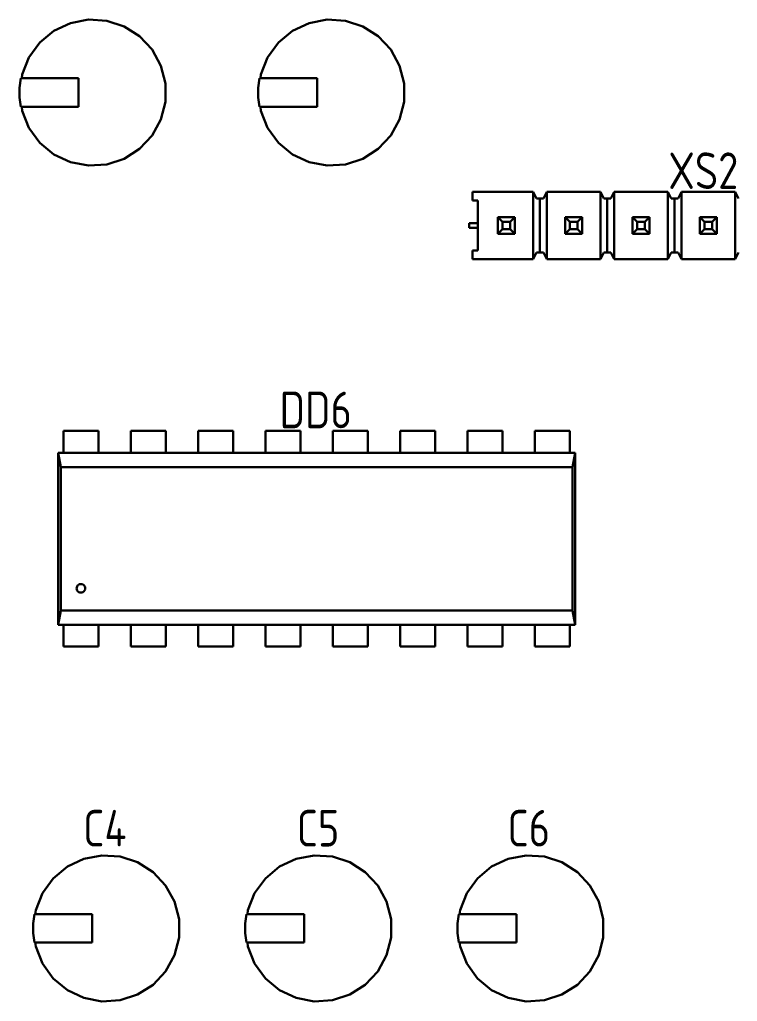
# Model space of a CAD drawing. Header units: inches. Extents: x -969 to 2045, y -594 to 12.
# Drawn here: x 1245.65 to 1272.72, y -262.77 to -225.77 of the extents above; entities that cross this region are included whole.
import ezdxf

# ---------------------------------------------------------------- set-up
doc = ezdxf.new("R2010")
doc.units = ezdxf.units.IN
doc.header["$MEASUREMENT"] = 0
doc.styles.add('GOST type A0', font='gost.TTF', dxfattribs={"height": 2.116667})

msp = doc.modelspace()

# ---------------------------------------------------------------- linework, layer by layer
at = {"color": 7, "lineweight": 30}
for p, q in [((1247.565, -225.9), (1246.94, -226.194)), ((1246.94, -226.194), (1247.565, -225.9)), ((1247.565, -225.9), (1246.94, -226.194)), ((1246.94, -226.194), (1247.565, -225.9)), ((1248.243, -225.771), (1247.565, -225.9)), ((1247.565, -225.9), (1248.243, -225.771)), ((1248.243, -225.771), (1247.565, -225.9)), ((1247.565, -225.9), (1248.243, -225.771)), ((1248.933, -225.814), (1248.243, -225.771)), ((1248.243, -225.771), (1248.933, -225.814)), ((1248.933, -225.814), (1248.243, -225.771)), ((1248.243, -225.771), (1248.933, -225.814)), ((1249.59, -226.028), (1248.933, -225.814)), ((1248.933, -225.814), (1249.59, -226.028)), ((1249.59, -226.028), (1248.933, -225.814)), ((1248.933, -225.814), (1249.59, -226.028)), ((1250.173, -226.398), (1249.59, -226.028)), ((1249.59, -226.028), (1250.173, -226.398)), ((1250.173, -226.398), (1249.59, -226.028)), ((1249.59, -226.028), (1250.173, -226.398)), ((1256.565, -225.9), (1255.94, -226.194)), ((1255.94, -226.194), (1256.565, -225.9)), ((1256.565, -225.9), (1255.94, -226.194)), ((1255.94, -226.194), (1256.565, -225.9)), ((1257.243, -225.771), (1256.565, -225.9)), ((1256.565, -225.9), (1257.243, -225.771)), ((1257.243, -225.771), (1256.565, -225.9)), ((1256.565, -225.9), (1257.243, -225.771)), ((1257.933, -225.814), (1257.243, -225.771)), ((1257.243, -225.771), (1257.933, -225.814)), ((1257.933, -225.814), (1257.243, -225.771)), ((1257.243, -225.771), (1257.933, -225.814)), ((1258.59, -226.028), (1257.933, -225.814)), ((1257.933, -225.814), (1258.59, -226.028)), ((1258.59, -226.028), (1257.933, -225.814)), ((1257.933, -225.814), (1258.59, -226.028)), ((1259.173, -226.398), (1258.59, -226.028)), ((1258.59, -226.028), (1259.173, -226.398)), ((1259.173, -226.398), (1258.59, -226.028)), ((1258.59, -226.028), (1259.173, -226.398)), ((1246.94, -226.194), (1246.407, -226.635)), ((1246.407, -226.635), (1246.94, -226.194)), ((1246.94, -226.194), (1246.407, -226.635)), ((1246.407, -226.635), (1246.94, -226.194)), ((1250.646, -226.901), (1250.173, -226.398)), ((1250.173, -226.398), (1250.646, -226.901)), ((1250.646, -226.901), (1250.173, -226.398)), ((1250.173, -226.398), (1250.646, -226.901)), ((1255.94, -226.194), (1255.407, -226.635)), ((1255.407, -226.635), (1255.94, -226.194)), ((1255.94, -226.194), (1255.407, -226.635)), ((1255.407, -226.635), (1255.94, -226.194)), ((1259.646, -226.901), (1259.173, -226.398)), ((1259.173, -226.398), (1259.646, -226.901)), ((1259.646, -226.901), (1259.173, -226.398)), ((1259.173, -226.398), (1259.646, -226.901)), ((1246.407, -226.635), (1246.001, -227.193)), ((1246.001, -227.193), (1246.407, -226.635)), ((1246.407, -226.635), (1246.001, -227.193)), ((1246.001, -227.193), (1246.407, -226.635)), ((1255.407, -226.635), (1255.001, -227.193)), ((1255.001, -227.193), (1255.407, -226.635)), ((1255.407, -226.635), (1255.001, -227.193)), ((1255.001, -227.193), (1255.407, -226.635)), ((1250.979, -227.507), (1250.646, -226.901)), ((1250.646, -226.901), (1250.979, -227.507)), ((1250.979, -227.507), (1250.646, -226.901)), ((1250.646, -226.901), (1250.979, -227.507)), ((1259.979, -227.507), (1259.646, -226.901)), ((1259.646, -226.901), (1259.979, -227.507)), ((1259.979, -227.507), (1259.646, -226.901)), ((1259.646, -226.901), (1259.979, -227.507)), ((1246.001, -227.193), (1245.747, -227.836)), ((1245.747, -227.836), (1246.001, -227.193)), ((1246.001, -227.193), (1245.747, -227.836)), ((1245.747, -227.836), (1246.001, -227.193)), ((1251.15, -228.176), (1250.979, -227.507)), ((1250.979, -227.507), (1251.15, -228.176)), ((1251.15, -228.176), (1250.979, -227.507)), ((1250.979, -227.507), (1251.15, -228.176)), ((1255.001, -227.193), (1254.747, -227.836)), ((1254.747, -227.836), (1255.001, -227.193)), ((1255.001, -227.193), (1254.747, -227.836)), ((1254.747, -227.836), (1255.001, -227.193)), ((1260.15, -228.176), (1259.979, -227.507)), ((1259.979, -227.507), (1260.15, -228.176)), ((1260.15, -228.176), (1259.979, -227.507)), ((1259.979, -227.507), (1260.15, -228.176)), ((1245.747, -227.836), (1245.728, -227.983)), ((1245.728, -227.983), (1245.747, -227.836)), ((1245.747, -227.836), (1245.728, -227.983)), ((1245.728, -227.983), (1245.747, -227.836)), ((1254.747, -227.836), (1254.728, -227.983)), ((1254.728, -227.983), (1254.747, -227.836)), ((1254.747, -227.836), (1254.728, -227.983)), ((1254.728, -227.983), (1254.747, -227.836)), ((1245.697, -227.983), (1245.65, -228.341)), ((1245.65, -228.341), (1245.697, -227.983)), ((1245.697, -227.983), (1245.65, -228.341)), ((1245.65, -228.341), (1245.697, -227.983)), ((1245.728, -227.983), (1245.697, -227.983)), ((1245.697, -227.983), (1247.874, -227.983)), ((1245.728, -227.983), (1245.697, -227.983)), ((1245.697, -227.983), (1247.874, -227.983)), ((1247.874, -227.983), (1247.874, -229.059)), ((1247.874, -227.983), (1247.874, -229.059)), ((1251.15, -228.867), (1251.15, -228.176)), ((1251.15, -228.176), (1251.15, -228.867)), ((1251.15, -228.867), (1251.15, -228.176)), ((1251.15, -228.176), (1251.15, -228.867)), ((1254.697, -227.983), (1254.65, -228.341)), ((1254.65, -228.341), (1254.697, -227.983)), ((1254.697, -227.983), (1254.65, -228.341)), ((1254.65, -228.341), (1254.697, -227.983)), ((1254.728, -227.983), (1254.697, -227.983)), ((1254.697, -227.983), (1256.874, -227.983)), ((1254.728, -227.983), (1254.697, -227.983)), ((1254.697, -227.983), (1256.874, -227.983)), ((1256.874, -227.983), (1256.874, -229.059)), ((1256.874, -227.983), (1256.874, -229.059)), ((1260.15, -228.867), (1260.15, -228.176)), ((1260.15, -228.176), (1260.15, -228.867)), ((1260.15, -228.867), (1260.15, -228.176)), ((1260.15, -228.176), (1260.15, -228.867)), ((1245.65, -228.341), (1245.65, -228.702)), ((1245.65, -228.341), (1245.65, -228.702)), ((1245.65, -228.341), (1245.65, -228.702)), ((1245.65, -228.341), (1245.65, -228.702)), ((1254.65, -228.341), (1254.65, -228.702)), ((1254.65, -228.341), (1254.65, -228.702)), ((1254.65, -228.341), (1254.65, -228.702)), ((1254.65, -228.341), (1254.65, -228.702)), ((1245.65, -228.702), (1245.697, -229.059)), ((1245.65, -228.702), (1245.697, -229.059)), ((1245.65, -228.702), (1245.697, -229.059)), ((1245.65, -228.702), (1245.697, -229.059)), ((1250.979, -229.536), (1251.15, -228.867)), ((1250.979, -229.536), (1251.15, -228.867)), ((1250.979, -229.536), (1251.15, -228.867)), ((1250.979, -229.536), (1251.15, -228.867)), ((1254.65, -228.702), (1254.697, -229.059)), ((1254.65, -228.702), (1254.697, -229.059)), ((1254.65, -228.702), (1254.697, -229.059)), ((1254.65, -228.702), (1254.697, -229.059)), ((1259.979, -229.536), (1260.15, -228.867)), ((1259.979, -229.536), (1260.15, -228.867)), ((1259.979, -229.536), (1260.15, -228.867)), ((1259.979, -229.536), (1260.15, -228.867)), ((1245.697, -229.059), (1245.728, -229.059)), ((1245.697, -229.059), (1247.874, -229.059)), ((1245.697, -229.059), (1245.728, -229.059)), ((1245.697, -229.059), (1247.874, -229.059)), ((1245.728, -229.059), (1245.747, -229.207)), ((1245.728, -229.059), (1245.747, -229.207)), ((1245.728, -229.059), (1245.747, -229.207)), ((1245.728, -229.059), (1245.747, -229.207)), ((1245.747, -229.207), (1246.001, -229.849)), ((1245.747, -229.207), (1246.001, -229.849)), ((1245.747, -229.207), (1246.001, -229.849)), ((1245.747, -229.207), (1246.001, -229.849)), ((1254.697, -229.059), (1254.728, -229.059)), ((1254.697, -229.059), (1256.874, -229.059)), ((1254.697, -229.059), (1254.728, -229.059)), ((1254.697, -229.059), (1256.874, -229.059)), ((1254.728, -229.059), (1254.747, -229.207)), ((1254.728, -229.059), (1254.747, -229.207)), ((1254.728, -229.059), (1254.747, -229.207)), ((1254.728, -229.059), (1254.747, -229.207)), ((1254.747, -229.207), (1255.001, -229.849)), ((1254.747, -229.207), (1255.001, -229.849)), ((1254.747, -229.207), (1255.001, -229.849)), ((1254.747, -229.207), (1255.001, -229.849)), ((1250.646, -230.141), (1250.979, -229.536)), ((1250.646, -230.141), (1250.979, -229.536)), ((1250.646, -230.141), (1250.979, -229.536)), ((1250.646, -230.141), (1250.979, -229.536)), ((1259.646, -230.141), (1259.979, -229.536)), ((1259.646, -230.141), (1259.979, -229.536)), ((1259.646, -230.141), (1259.979, -229.536)), ((1259.646, -230.141), (1259.979, -229.536)), ((1246.001, -229.849), (1246.407, -230.408)), ((1246.001, -229.849), (1246.407, -230.408)), ((1246.001, -229.849), (1246.407, -230.408)), ((1246.001, -229.849), (1246.407, -230.408)), ((1250.173, -230.645), (1250.646, -230.141)), ((1250.173, -230.645), (1250.646, -230.141)), ((1250.173, -230.645), (1250.646, -230.141)), ((1250.173, -230.645), (1250.646, -230.141)), ((1255.001, -229.849), (1255.407, -230.408)), ((1255.001, -229.849), (1255.407, -230.408)), ((1255.001, -229.849), (1255.407, -230.408)), ((1255.001, -229.849), (1255.407, -230.408)), ((1259.173, -230.645), (1259.646, -230.141)), ((1259.173, -230.645), (1259.646, -230.141)), ((1259.173, -230.645), (1259.646, -230.141)), ((1259.173, -230.645), (1259.646, -230.141)), ((1246.407, -230.408), (1246.94, -230.848)), ((1246.407, -230.408), (1246.94, -230.848)), ((1246.407, -230.408), (1246.94, -230.848)), ((1246.407, -230.408), (1246.94, -230.848)), ((1255.407, -230.408), (1255.94, -230.848)), ((1255.407, -230.408), (1255.94, -230.848)), ((1255.407, -230.408), (1255.94, -230.848)), ((1255.407, -230.408), (1255.94, -230.848)), ((1246.94, -230.848), (1247.565, -231.142)), ((1246.94, -230.848), (1247.565, -231.142)), ((1246.94, -230.848), (1247.565, -231.142)), ((1246.94, -230.848), (1247.565, -231.142)), ((1249.59, -231.015), (1250.173, -230.645)), ((1249.59, -231.015), (1250.173, -230.645)), ((1249.59, -231.015), (1250.173, -230.645)), ((1249.59, -231.015), (1250.173, -230.645)), ((1255.94, -230.848), (1256.565, -231.142)), ((1255.94, -230.848), (1256.565, -231.142)), ((1255.94, -230.848), (1256.565, -231.142)), ((1255.94, -230.848), (1256.565, -231.142)), ((1258.59, -231.015), (1259.173, -230.645)), ((1258.59, -231.015), (1259.173, -230.645)), ((1258.59, -231.015), (1259.173, -230.645)), ((1258.59, -231.015), (1259.173, -230.645)), ((1247.565, -231.142), (1248.243, -231.272)), ((1247.565, -231.142), (1248.243, -231.272)), ((1247.565, -231.142), (1248.243, -231.272)), ((1247.565, -231.142), (1248.243, -231.272)), ((1248.243, -231.272), (1248.933, -231.228)), ((1248.243, -231.272), (1248.933, -231.228)), ((1248.243, -231.272), (1248.933, -231.228)), ((1248.243, -231.272), (1248.933, -231.228)), ((1248.933, -231.228), (1249.59, -231.015)), ((1248.933, -231.228), (1249.59, -231.015)), ((1248.933, -231.228), (1249.59, -231.015)), ((1248.933, -231.228), (1249.59, -231.015)), ((1256.565, -231.142), (1257.243, -231.272)), ((1256.565, -231.142), (1257.243, -231.272)), ((1256.565, -231.142), (1257.243, -231.272)), ((1256.565, -231.142), (1257.243, -231.272)), ((1257.243, -231.272), (1257.933, -231.228)), ((1257.243, -231.272), (1257.933, -231.228)), ((1257.243, -231.272), (1257.933, -231.228)), ((1257.243, -231.272), (1257.933, -231.228)), ((1257.933, -231.228), (1258.59, -231.015)), ((1257.933, -231.228), (1258.59, -231.015)), ((1257.933, -231.228), (1258.59, -231.015)), ((1257.933, -231.228), (1258.59, -231.015)), ((1265.017, -232.257), (1262.731, -232.257)), ((1262.731, -232.257), (1262.731, -232.587)), ((1262.731, -232.587), (1262.731, -232.257)), ((1265.017, -232.257), (1262.731, -232.257)), ((1265.017, -232.257), (1262.731, -232.257)), ((1262.731, -232.257), (1262.731, -232.587)), ((1262.731, -232.587), (1262.731, -232.257)), ((1265.017, -232.257), (1262.731, -232.257)), ((1265.141, -232.511), (1265.017, -232.257)), ((1265.141, -232.511), (1265.017, -232.257)), ((1265.017, -234.797), (1265.017, -232.257)), ((1265.141, -232.511), (1265.017, -232.257)), ((1265.141, -232.511), (1265.017, -232.257)), ((1265.017, -234.797), (1265.017, -232.257)), ((1265.525, -232.257), (1265.401, -232.511)), ((1265.525, -232.257), (1265.401, -232.511)), ((1265.525, -232.257), (1265.401, -232.511)), ((1265.525, -232.257), (1265.401, -232.511)), ((1267.557, -232.257), (1265.525, -232.257)), ((1267.557, -232.257), (1265.525, -232.257)), ((1265.525, -234.797), (1265.525, -232.257)), ((1267.557, -232.257), (1265.525, -232.257)), ((1267.557, -232.257), (1265.525, -232.257)), ((1265.525, -234.797), (1265.525, -232.257)), ((1267.681, -232.511), (1267.557, -232.257)), ((1267.557, -234.797), (1267.557, -232.257)), ((1267.681, -232.511), (1267.557, -232.257)), ((1267.681, -232.511), (1267.557, -232.257)), ((1267.557, -234.797), (1267.557, -232.257)), ((1267.681, -232.511), (1267.557, -232.257)), ((1268.065, -232.257), (1267.941, -232.511)), ((1268.065, -232.257), (1267.941, -232.511)), ((1268.065, -232.257), (1267.941, -232.511)), ((1268.065, -232.257), (1267.941, -232.511)), ((1270.097, -232.257), (1268.065, -232.257)), ((1270.097, -232.257), (1268.065, -232.257)), ((1268.065, -234.797), (1268.065, -232.257)), ((1270.097, -232.257), (1268.065, -232.257)), ((1270.097, -232.257), (1268.065, -232.257)), ((1268.065, -234.797), (1268.065, -232.257)), ((1270.221, -232.511), (1270.097, -232.257)), ((1270.097, -232.257), (1270.097, -234.797)), ((1270.221, -232.511), (1270.097, -232.257)), ((1270.221, -232.511), (1270.097, -232.257)), ((1270.097, -232.257), (1270.097, -234.797)), ((1270.221, -232.511), (1270.097, -232.257)), ((1270.605, -232.257), (1270.481, -232.511)), ((1270.605, -232.257), (1270.481, -232.511)), ((1270.605, -232.257), (1270.481, -232.511)), ((1270.605, -232.257), (1270.481, -232.511)), ((1272.637, -232.257), (1270.605, -232.257)), ((1272.637, -232.257), (1270.605, -232.257)), ((1270.605, -232.257), (1270.605, -234.797)), ((1272.637, -232.257), (1270.605, -232.257)), ((1272.637, -232.257), (1270.605, -232.257)), ((1270.605, -232.257), (1270.605, -234.797)), ((1272.761, -232.511), (1272.637, -232.257)), ((1272.637, -232.257), (1272.637, -234.797)), ((1272.761, -232.511), (1272.637, -232.257)), ((1272.761, -232.511), (1272.637, -232.257)), ((1272.637, -232.257), (1272.637, -234.797)), ((1272.761, -232.511), (1272.637, -232.257)), ((1262.731, -232.587), (1262.934, -232.587)), ((1262.934, -232.587), (1262.731, -232.587)), ((1262.731, -232.587), (1262.934, -232.587)), ((1262.934, -232.587), (1262.731, -232.587)), ((1262.934, -232.587), (1262.934, -233.441)), ((1262.934, -234.467), (1262.934, -232.587)), ((1262.934, -232.587), (1262.934, -233.441)), ((1262.934, -234.467), (1262.934, -232.587)), ((1265.401, -232.511), (1265.141, -232.511)), ((1265.271, -232.511), (1265.141, -232.511)), ((1265.401, -232.511), (1265.141, -232.511)), ((1265.271, -232.511), (1265.141, -232.511)), ((1265.271, -234.543), (1265.271, -232.511)), ((1265.401, -232.511), (1265.271, -232.511)), ((1265.271, -234.543), (1265.271, -232.511)), ((1265.401, -232.511), (1265.271, -232.511)), ((1267.941, -232.511), (1267.681, -232.511)), ((1267.811, -232.511), (1267.681, -232.511)), ((1267.941, -232.511), (1267.681, -232.511)), ((1267.811, -232.511), (1267.681, -232.511)), ((1267.811, -234.543), (1267.811, -232.511)), ((1267.941, -232.511), (1267.811, -232.511)), ((1267.811, -234.543), (1267.811, -232.511)), ((1267.941, -232.511), (1267.811, -232.511)), ((1270.481, -232.511), (1270.221, -232.511)), ((1270.351, -232.511), (1270.221, -232.511)), ((1270.481, -232.511), (1270.221, -232.511)), ((1270.351, -232.511), (1270.221, -232.511)), ((1270.351, -232.511), (1270.351, -234.543)), ((1270.481, -232.511), (1270.351, -232.511)), ((1270.351, -232.511), (1270.351, -234.543)), ((1270.481, -232.511), (1270.351, -232.511)), ((1262.934, -233.441), (1262.604, -233.441)), ((1262.604, -233.441), (1262.604, -233.613)), ((1262.604, -233.613), (1262.604, -233.441)), ((1262.934, -233.441), (1262.604, -233.441)), ((1262.934, -233.441), (1262.604, -233.441)), ((1262.604, -233.441), (1262.604, -233.613)), ((1262.604, -233.613), (1262.604, -233.441)), ((1262.934, -233.441), (1262.604, -233.441)), ((1264.318, -233.21), (1263.683, -233.21)), ((1263.859, -233.386), (1263.683, -233.21)), ((1263.683, -233.845), (1263.683, -233.21)), ((1264.318, -233.21), (1263.683, -233.21)), ((1263.859, -233.386), (1263.683, -233.21)), ((1263.683, -233.845), (1263.683, -233.21)), ((1264.142, -233.386), (1263.859, -233.386)), ((1263.859, -233.669), (1263.859, -233.386)), ((1264.142, -233.386), (1263.859, -233.386)), ((1263.859, -233.669), (1263.859, -233.386)), ((1264.318, -233.21), (1264.142, -233.386)), ((1264.318, -233.21), (1264.142, -233.386)), ((1264.142, -233.669), (1264.142, -233.386)), ((1264.142, -233.669), (1264.142, -233.386)), ((1264.318, -233.845), (1264.318, -233.21)), ((1264.318, -233.845), (1264.318, -233.21)), ((1266.858, -233.21), (1266.223, -233.21)), ((1266.399, -233.386), (1266.223, -233.21)), ((1266.223, -233.845), (1266.223, -233.21)), ((1266.858, -233.21), (1266.223, -233.21)), ((1266.399, -233.386), (1266.223, -233.21)), ((1266.223, -233.845), (1266.223, -233.21)), ((1266.682, -233.386), (1266.399, -233.386)), ((1266.399, -233.669), (1266.399, -233.386)), ((1266.682, -233.386), (1266.399, -233.386)), ((1266.399, -233.669), (1266.399, -233.386)), ((1266.858, -233.21), (1266.682, -233.386)), ((1266.858, -233.21), (1266.682, -233.386)), ((1266.682, -233.669), (1266.682, -233.386)), ((1266.682, -233.669), (1266.682, -233.386)), ((1266.858, -233.845), (1266.858, -233.21)), ((1266.858, -233.845), (1266.858, -233.21)), ((1269.398, -233.21), (1268.763, -233.21)), ((1268.939, -233.386), (1268.763, -233.21)), ((1268.763, -233.845), (1268.763, -233.21)), ((1269.398, -233.21), (1268.763, -233.21)), ((1268.939, -233.386), (1268.763, -233.21)), ((1268.763, -233.845), (1268.763, -233.21)), ((1269.222, -233.386), (1268.939, -233.386)), ((1268.939, -233.669), (1268.939, -233.386)), ((1269.222, -233.386), (1268.939, -233.386)), ((1268.939, -233.669), (1268.939, -233.386)), ((1269.398, -233.21), (1269.222, -233.386)), ((1269.398, -233.21), (1269.222, -233.386)), ((1269.222, -233.386), (1269.222, -233.669)), ((1269.222, -233.386), (1269.222, -233.669)), ((1269.398, -233.845), (1269.398, -233.21)), ((1269.398, -233.845), (1269.398, -233.21)), ((1271.938, -233.21), (1271.303, -233.21)), ((1271.479, -233.386), (1271.303, -233.21)), ((1271.303, -233.845), (1271.303, -233.21)), ((1271.938, -233.21), (1271.303, -233.21)), ((1271.479, -233.386), (1271.303, -233.21)), ((1271.303, -233.845), (1271.303, -233.21)), ((1271.762, -233.386), (1271.479, -233.386)), ((1271.479, -233.386), (1271.479, -233.669)), ((1271.762, -233.386), (1271.479, -233.386)), ((1271.479, -233.386), (1271.479, -233.669)), ((1271.938, -233.21), (1271.762, -233.386)), ((1271.938, -233.21), (1271.762, -233.386)), ((1271.762, -233.669), (1271.762, -233.386)), ((1271.762, -233.669), (1271.762, -233.386)), ((1271.938, -233.21), (1271.938, -233.845)), ((1271.938, -233.21), (1271.938, -233.845)), ((1262.604, -233.613), (1262.934, -233.613)), ((1262.934, -233.613), (1262.604, -233.613)), ((1262.604, -233.613), (1262.934, -233.613)), ((1262.934, -233.613), (1262.604, -233.613)), ((1262.934, -233.613), (1262.934, -234.467)), ((1262.934, -233.613), (1262.934, -234.467)), ((1263.859, -233.669), (1263.683, -233.845)), ((1263.859, -233.669), (1263.683, -233.845)), ((1264.318, -233.845), (1263.683, -233.845)), ((1264.318, -233.845), (1263.683, -233.845)), ((1264.142, -233.669), (1263.859, -233.669)), ((1264.142, -233.669), (1263.859, -233.669)), ((1264.318, -233.845), (1264.142, -233.669)), ((1264.318, -233.845), (1264.142, -233.669)), ((1266.399, -233.669), (1266.223, -233.845)), ((1266.399, -233.669), (1266.223, -233.845)), ((1266.858, -233.845), (1266.223, -233.845)), ((1266.858, -233.845), (1266.223, -233.845)), ((1266.682, -233.669), (1266.399, -233.669)), ((1266.682, -233.669), (1266.399, -233.669)), ((1266.858, -233.845), (1266.682, -233.669)), ((1266.858, -233.845), (1266.682, -233.669)), ((1268.939, -233.669), (1268.763, -233.845)), ((1268.939, -233.669), (1268.763, -233.845)), ((1269.398, -233.845), (1268.763, -233.845)), ((1269.398, -233.845), (1268.763, -233.845)), ((1269.222, -233.669), (1268.939, -233.669)), ((1269.222, -233.669), (1268.939, -233.669)), ((1269.398, -233.845), (1269.222, -233.669)), ((1269.398, -233.845), (1269.222, -233.669)), ((1271.479, -233.669), (1271.303, -233.845)), ((1271.479, -233.669), (1271.303, -233.845)), ((1271.938, -233.845), (1271.303, -233.845)), ((1271.938, -233.845), (1271.303, -233.845)), ((1271.762, -233.669), (1271.479, -233.669)), ((1271.762, -233.669), (1271.479, -233.669)), ((1271.938, -233.845), (1271.762, -233.669)), ((1271.938, -233.845), (1271.762, -233.669)), ((1262.934, -234.467), (1262.731, -234.467)), ((1262.731, -234.467), (1262.731, -234.797)), ((1262.731, -234.797), (1262.731, -234.467)), ((1262.934, -234.467), (1262.731, -234.467)), ((1262.934, -234.467), (1262.731, -234.467)), ((1262.731, -234.467), (1262.731, -234.797)), ((1262.731, -234.797), (1262.731, -234.467)), ((1262.934, -234.467), (1262.731, -234.467)), ((1265.017, -234.797), (1265.141, -234.543)), ((1265.141, -234.543), (1265.017, -234.797)), ((1265.017, -234.797), (1265.141, -234.543)), ((1265.141, -234.543), (1265.017, -234.797)), ((1265.141, -234.543), (1265.401, -234.543)), ((1265.271, -234.543), (1265.141, -234.543)), ((1265.141, -234.543), (1265.401, -234.543)), ((1265.271, -234.543), (1265.141, -234.543)), ((1265.401, -234.543), (1265.271, -234.543)), ((1265.401, -234.543), (1265.271, -234.543)), ((1265.401, -234.543), (1265.525, -234.797)), ((1265.525, -234.797), (1265.401, -234.543)), ((1265.401, -234.543), (1265.525, -234.797)), ((1265.525, -234.797), (1265.401, -234.543)), ((1267.557, -234.797), (1267.681, -234.543)), ((1267.681, -234.543), (1267.557, -234.797)), ((1267.557, -234.797), (1267.681, -234.543)), ((1267.681, -234.543), (1267.557, -234.797)), ((1267.681, -234.543), (1267.941, -234.543)), ((1267.811, -234.543), (1267.681, -234.543)), ((1267.681, -234.543), (1267.941, -234.543)), ((1267.811, -234.543), (1267.681, -234.543)), ((1267.941, -234.543), (1267.811, -234.543)), ((1267.941, -234.543), (1267.811, -234.543)), ((1267.941, -234.543), (1268.065, -234.797)), ((1268.065, -234.797), (1267.941, -234.543)), ((1267.941, -234.543), (1268.065, -234.797)), ((1268.065, -234.797), (1267.941, -234.543)), ((1270.097, -234.797), (1270.221, -234.543)), ((1270.221, -234.543), (1270.097, -234.797)), ((1270.097, -234.797), (1270.221, -234.543)), ((1270.221, -234.543), (1270.097, -234.797)), ((1270.221, -234.543), (1270.481, -234.543)), ((1270.351, -234.543), (1270.221, -234.543)), ((1270.221, -234.543), (1270.481, -234.543)), ((1270.351, -234.543), (1270.221, -234.543)), ((1270.481, -234.543), (1270.351, -234.543)), ((1270.481, -234.543), (1270.351, -234.543)), ((1270.481, -234.543), (1270.605, -234.797)), ((1270.605, -234.797), (1270.481, -234.543)), ((1270.481, -234.543), (1270.605, -234.797)), ((1270.605, -234.797), (1270.481, -234.543)), ((1272.637, -234.797), (1272.761, -234.543)), ((1272.761, -234.543), (1272.637, -234.797)), ((1272.637, -234.797), (1272.761, -234.543)), ((1272.761, -234.543), (1272.637, -234.797)), ((1262.731, -234.797), (1265.017, -234.797)), ((1265.017, -234.797), (1262.731, -234.797)), ((1262.731, -234.797), (1265.017, -234.797)), ((1265.017, -234.797), (1262.731, -234.797)), ((1265.525, -234.797), (1267.557, -234.797)), ((1267.557, -234.797), (1265.525, -234.797)), ((1265.525, -234.797), (1267.557, -234.797)), ((1267.557, -234.797), (1265.525, -234.797)), ((1268.065, -234.797), (1270.097, -234.797)), ((1270.097, -234.797), (1268.065, -234.797)), ((1268.065, -234.797), (1270.097, -234.797)), ((1270.097, -234.797), (1268.065, -234.797)), ((1270.605, -234.797), (1272.637, -234.797)), ((1272.637, -234.797), (1270.605, -234.797)), ((1270.605, -234.797), (1272.637, -234.797)), ((1272.637, -234.797), (1270.605, -234.797)), ((1248.621, -241.273), (1247.301, -241.273)), ((1247.301, -241.273), (1247.301, -242.098)), ((1247.301, -242.098), (1247.301, -241.273)), ((1247.301, -241.273), (1248.621, -241.273)), ((1248.621, -241.273), (1247.301, -241.273)), ((1247.301, -241.273), (1247.301, -242.098)), ((1247.301, -242.098), (1247.301, -241.273)), ((1247.301, -241.273), (1248.621, -241.273)), ((1248.621, -242.098), (1248.621, -241.273)), ((1248.621, -242.098), (1248.621, -241.273)), ((1248.621, -242.098), (1248.621, -241.273)), ((1248.621, -242.098), (1248.621, -241.273)), ((1251.161, -241.273), (1249.841, -241.273)), ((1249.841, -241.273), (1249.841, -242.098)), ((1249.841, -242.098), (1249.841, -241.273)), ((1249.841, -241.273), (1251.161, -241.273)), ((1251.161, -241.273), (1249.841, -241.273)), ((1249.841, -241.273), (1249.841, -242.098)), ((1249.841, -242.098), (1249.841, -241.273)), ((1249.841, -241.273), (1251.161, -241.273)), ((1251.161, -242.098), (1251.161, -241.273)), ((1251.161, -242.098), (1251.161, -241.273)), ((1251.161, -242.098), (1251.161, -241.273)), ((1251.161, -242.098), (1251.161, -241.273)), ((1253.701, -241.273), (1252.381, -241.273)), ((1252.381, -241.273), (1252.381, -242.098)), ((1252.381, -242.098), (1252.381, -241.273)), ((1252.381, -241.273), (1253.701, -241.273)), ((1253.701, -241.273), (1252.381, -241.273)), ((1252.381, -241.273), (1252.381, -242.098)), ((1252.381, -242.098), (1252.381, -241.273)), ((1252.381, -241.273), (1253.701, -241.273)), ((1253.701, -242.098), (1253.701, -241.273)), ((1253.701, -242.098), (1253.701, -241.273)), ((1253.701, -242.098), (1253.701, -241.273)), ((1253.701, -242.098), (1253.701, -241.273)), ((1256.241, -241.273), (1254.921, -241.273)), ((1254.921, -241.273), (1254.921, -242.098)), ((1254.921, -242.098), (1254.921, -241.273)), ((1254.921, -241.273), (1256.241, -241.273)), ((1256.241, -241.273), (1254.921, -241.273)), ((1254.921, -241.273), (1254.921, -242.098)), ((1254.921, -242.098), (1254.921, -241.273)), ((1254.921, -241.273), (1256.241, -241.273)), ((1256.241, -242.098), (1256.241, -241.273)), ((1256.241, -242.098), (1256.241, -241.273)), ((1256.241, -242.098), (1256.241, -241.273)), ((1256.241, -242.098), (1256.241, -241.273)), ((1258.781, -241.273), (1257.461, -241.273)), ((1257.461, -241.273), (1257.461, -242.098)), ((1257.461, -242.098), (1257.461, -241.273)), ((1257.461, -241.273), (1258.781, -241.273)), ((1258.781, -241.273), (1257.461, -241.273)), ((1257.461, -241.273), (1257.461, -242.098)), ((1257.461, -242.098), (1257.461, -241.273)), ((1257.461, -241.273), (1258.781, -241.273)), ((1258.781, -242.098), (1258.781, -241.273)), ((1258.781, -242.098), (1258.781, -241.273)), ((1258.781, -242.098), (1258.781, -241.273)), ((1258.781, -242.098), (1258.781, -241.273)), ((1261.321, -241.273), (1260.001, -241.273)), ((1260.001, -241.273), (1260.001, -242.098)), ((1260.001, -242.098), (1260.001, -241.273)), ((1260.001, -241.273), (1261.321, -241.273)), ((1261.321, -241.273), (1260.001, -241.273)), ((1260.001, -241.273), (1260.001, -242.098)), ((1260.001, -242.098), (1260.001, -241.273)), ((1260.001, -241.273), (1261.321, -241.273)), ((1261.321, -242.098), (1261.321, -241.273)), ((1261.321, -242.098), (1261.321, -241.273)), ((1261.321, -242.098), (1261.321, -241.273)), ((1261.321, -242.098), (1261.321, -241.273)), ((1263.861, -241.273), (1262.541, -241.273)), ((1262.541, -241.273), (1262.541, -242.098)), ((1262.541, -242.098), (1262.541, -241.273)), ((1262.541, -241.273), (1263.861, -241.273)), ((1263.861, -241.273), (1262.541, -241.273)), ((1262.541, -241.273), (1262.541, -242.098)), ((1262.541, -242.098), (1262.541, -241.273)), ((1262.541, -241.273), (1263.861, -241.273)), ((1263.861, -242.098), (1263.861, -241.273)), ((1263.861, -242.098), (1263.861, -241.273)), ((1263.861, -242.098), (1263.861, -241.273)), ((1263.861, -242.098), (1263.861, -241.273)), ((1266.401, -241.273), (1265.081, -241.273)), ((1265.081, -241.273), (1265.081, -242.098)), ((1265.081, -242.098), (1265.081, -241.273)), ((1266.401, -241.273), (1265.081, -241.273)), ((1266.401, -241.273), (1265.081, -241.273)), ((1265.081, -241.273), (1265.081, -242.098)), ((1265.081, -242.098), (1265.081, -241.273)), ((1266.401, -241.273), (1265.081, -241.273)), ((1266.401, -242.098), (1266.401, -241.273)), ((1266.401, -242.098), (1266.401, -241.273)), ((1266.401, -242.098), (1266.401, -241.273)), ((1266.401, -242.098), (1266.401, -241.273)), ((1247.301, -242.098), (1247.097, -242.098)), ((1247.097, -242.098), (1247.097, -248.576)), ((1247.097, -248.576), (1247.097, -242.098)), ((1247.199, -242.632), (1247.097, -242.098)), ((1266.605, -242.098), (1247.097, -242.098)), ((1247.301, -242.098), (1247.097, -242.098)), ((1247.097, -242.098), (1247.097, -248.576)), ((1247.097, -248.576), (1247.097, -242.098)), ((1247.199, -242.632), (1247.097, -242.098)), ((1266.605, -242.098), (1247.097, -242.098)), ((1249.841, -242.098), (1248.621, -242.098)), ((1249.841, -242.098), (1248.621, -242.098)), ((1252.381, -242.098), (1251.161, -242.098)), ((1252.381, -242.098), (1251.161, -242.098)), ((1254.921, -242.098), (1253.701, -242.098)), ((1254.921, -242.098), (1253.701, -242.098)), ((1257.461, -242.098), (1256.241, -242.098)), ((1257.461, -242.098), (1256.241, -242.098)), ((1260.001, -242.098), (1258.781, -242.098)), ((1260.001, -242.098), (1258.781, -242.098)), ((1262.541, -242.098), (1261.321, -242.098)), ((1262.541, -242.098), (1261.321, -242.098)), ((1265.081, -242.098), (1263.861, -242.098)), ((1265.081, -242.098), (1263.861, -242.098)), ((1266.605, -242.098), (1266.401, -242.098)), ((1266.605, -242.098), (1266.401, -242.098)), ((1266.503, -242.632), (1266.605, -242.098)), ((1266.503, -242.632), (1266.605, -242.098)), ((1266.605, -248.576), (1266.605, -242.098)), ((1266.605, -248.576), (1266.605, -242.098)), ((1266.605, -248.576), (1266.605, -242.098)), ((1266.605, -248.576), (1266.605, -242.098)), ((1247.199, -248.042), (1247.199, -242.632)), ((1266.503, -242.632), (1247.199, -242.632)), ((1247.199, -248.042), (1247.199, -242.632)), ((1266.503, -242.632), (1247.199, -242.632)), ((1266.503, -248.042), (1266.503, -242.632)), ((1266.503, -248.042), (1266.503, -242.632)), ((1247.802, -247.173), (1247.815, -247.134)), ((1247.802, -247.173), (1247.815, -247.134)), ((1247.815, -247.134), (1247.836, -247.1)), ((1247.815, -247.134), (1247.836, -247.1)), ((1247.836, -247.1), (1247.866, -247.072)), ((1247.836, -247.1), (1247.866, -247.072)), ((1247.866, -247.072), (1247.901, -247.053)), ((1247.866, -247.072), (1247.901, -247.053)), ((1247.901, -247.053), (1247.941, -247.043)), ((1247.901, -247.053), (1247.941, -247.043)), ((1247.941, -247.043), (1247.981, -247.043)), ((1247.941, -247.043), (1247.981, -247.043)), ((1248.021, -247.053), (1247.981, -247.043)), ((1248.021, -247.053), (1247.981, -247.043)), ((1248.056, -247.072), (1248.021, -247.053)), ((1248.056, -247.072), (1248.021, -247.053)), ((1248.086, -247.1), (1248.056, -247.072)), ((1248.086, -247.1), (1248.056, -247.072)), ((1248.108, -247.134), (1248.086, -247.1)), ((1248.108, -247.134), (1248.086, -247.1)), ((1248.12, -247.173), (1248.108, -247.134)), ((1248.12, -247.173), (1248.108, -247.134)), ((1247.799, -247.213), (1247.802, -247.173)), ((1247.799, -247.213), (1247.802, -247.173)), ((1247.807, -247.253), (1247.799, -247.213)), ((1247.807, -247.253), (1247.799, -247.213)), ((1247.824, -247.29), (1247.807, -247.253)), ((1247.824, -247.29), (1247.807, -247.253)), ((1247.85, -247.321), (1247.824, -247.29)), ((1247.85, -247.321), (1247.824, -247.29)), ((1247.883, -247.345), (1247.85, -247.321)), ((1247.883, -247.345), (1247.85, -247.321)), ((1247.921, -247.36), (1247.883, -247.345)), ((1247.921, -247.36), (1247.883, -247.345)), ((1247.961, -247.365), (1247.921, -247.36)), ((1247.961, -247.365), (1247.921, -247.36)), ((1247.961, -247.365), (1248.001, -247.36)), ((1247.961, -247.365), (1248.001, -247.36)), ((1248.001, -247.36), (1248.039, -247.345)), ((1248.001, -247.36), (1248.039, -247.345)), ((1248.039, -247.345), (1248.072, -247.321)), ((1248.039, -247.345), (1248.072, -247.321)), ((1248.072, -247.321), (1248.098, -247.29)), ((1248.072, -247.321), (1248.098, -247.29)), ((1248.098, -247.29), (1248.115, -247.253)), ((1248.098, -247.29), (1248.115, -247.253)), ((1248.115, -247.253), (1248.123, -247.213)), ((1248.115, -247.253), (1248.123, -247.213)), ((1248.123, -247.213), (1248.12, -247.173)), ((1248.123, -247.213), (1248.12, -247.173)), ((1247.097, -248.576), (1247.199, -248.042)), ((1247.097, -248.576), (1247.199, -248.042)), ((1266.503, -248.042), (1247.199, -248.042)), ((1266.503, -248.042), (1247.199, -248.042)), ((1266.605, -248.576), (1266.503, -248.042)), ((1266.605, -248.576), (1266.503, -248.042)), ((1247.097, -248.576), (1247.301, -248.576)), ((1266.605, -248.576), (1247.097, -248.576)), ((1247.097, -248.576), (1247.301, -248.576)), ((1266.605, -248.576), (1247.097, -248.576)), ((1247.301, -248.576), (1247.301, -249.401)), ((1247.301, -249.401), (1247.301, -248.576)), ((1247.301, -248.576), (1247.301, -249.401)), ((1247.301, -249.401), (1247.301, -248.576)), ((1248.621, -249.401), (1248.621, -248.576)), ((1248.621, -248.576), (1249.841, -248.576)), ((1248.621, -249.401), (1248.621, -248.576)), ((1248.621, -249.401), (1248.621, -248.576)), ((1248.621, -248.576), (1249.841, -248.576)), ((1248.621, -249.401), (1248.621, -248.576)), ((1249.841, -248.576), (1249.841, -249.401)), ((1249.841, -249.401), (1249.841, -248.576)), ((1249.841, -248.576), (1249.841, -249.401)), ((1249.841, -249.401), (1249.841, -248.576)), ((1251.161, -249.401), (1251.161, -248.576)), ((1251.161, -248.576), (1252.381, -248.576)), ((1251.161, -249.401), (1251.161, -248.576)), ((1251.161, -249.401), (1251.161, -248.576)), ((1251.161, -248.576), (1252.381, -248.576)), ((1251.161, -249.401), (1251.161, -248.576)), ((1252.381, -248.576), (1252.381, -249.401)), ((1252.381, -249.401), (1252.381, -248.576)), ((1252.381, -248.576), (1252.381, -249.401)), ((1252.381, -249.401), (1252.381, -248.576)), ((1253.701, -249.401), (1253.701, -248.576)), ((1253.701, -248.576), (1254.921, -248.576)), ((1253.701, -249.401), (1253.701, -248.576)), ((1253.701, -249.401), (1253.701, -248.576)), ((1253.701, -248.576), (1254.921, -248.576)), ((1253.701, -249.401), (1253.701, -248.576)), ((1254.921, -248.576), (1254.921, -249.401)), ((1254.921, -249.401), (1254.921, -248.576)), ((1254.921, -248.576), (1254.921, -249.401)), ((1254.921, -249.401), (1254.921, -248.576)), ((1256.241, -249.401), (1256.241, -248.576)), ((1256.241, -248.576), (1257.461, -248.576)), ((1256.241, -249.401), (1256.241, -248.576)), ((1256.241, -249.401), (1256.241, -248.576)), ((1256.241, -248.576), (1257.461, -248.576)), ((1256.241, -249.401), (1256.241, -248.576)), ((1257.461, -248.576), (1257.461, -249.401)), ((1257.461, -249.401), (1257.461, -248.576)), ((1257.461, -248.576), (1257.461, -249.401)), ((1257.461, -249.401), (1257.461, -248.576)), ((1258.781, -249.401), (1258.781, -248.576)), ((1258.781, -248.576), (1260.001, -248.576)), ((1258.781, -249.401), (1258.781, -248.576)), ((1258.781, -249.401), (1258.781, -248.576)), ((1258.781, -248.576), (1260.001, -248.576)), ((1258.781, -249.401), (1258.781, -248.576)), ((1260.001, -248.576), (1260.001, -249.401)), ((1260.001, -249.401), (1260.001, -248.576)), ((1260.001, -248.576), (1260.001, -249.401)), ((1260.001, -249.401), (1260.001, -248.576)), ((1261.321, -249.401), (1261.321, -248.576)), ((1261.321, -248.576), (1262.541, -248.576)), ((1261.321, -249.401), (1261.321, -248.576)), ((1261.321, -249.401), (1261.321, -248.576)), ((1261.321, -248.576), (1262.541, -248.576)), ((1261.321, -249.401), (1261.321, -248.576)), ((1262.541, -248.576), (1262.541, -249.401)), ((1262.541, -249.401), (1262.541, -248.576)), ((1262.541, -248.576), (1262.541, -249.401)), ((1262.541, -249.401), (1262.541, -248.576)), ((1263.861, -249.401), (1263.861, -248.576)), ((1263.861, -248.576), (1265.081, -248.576)), ((1263.861, -249.401), (1263.861, -248.576)), ((1263.861, -249.401), (1263.861, -248.576)), ((1263.861, -248.576), (1265.081, -248.576)), ((1263.861, -249.401), (1263.861, -248.576)), ((1265.081, -248.576), (1265.081, -249.401)), ((1265.081, -249.401), (1265.081, -248.576)), ((1265.081, -248.576), (1265.081, -249.401)), ((1265.081, -249.401), (1265.081, -248.576)), ((1266.401, -249.401), (1266.401, -248.576)), ((1266.401, -248.576), (1266.605, -248.576)), ((1266.401, -249.401), (1266.401, -248.576)), ((1266.401, -249.401), (1266.401, -248.576)), ((1266.401, -248.576), (1266.605, -248.576)), ((1266.401, -249.401), (1266.401, -248.576)), ((1247.301, -249.401), (1248.621, -249.401)), ((1248.621, -249.401), (1247.301, -249.401)), ((1247.301, -249.401), (1248.621, -249.401)), ((1248.621, -249.401), (1247.301, -249.401)), ((1249.841, -249.401), (1251.161, -249.401)), ((1251.161, -249.401), (1249.841, -249.401)), ((1249.841, -249.401), (1251.161, -249.401)), ((1251.161, -249.401), (1249.841, -249.401)), ((1252.381, -249.401), (1253.701, -249.401)), ((1253.701, -249.401), (1252.381, -249.401)), ((1252.381, -249.401), (1253.701, -249.401)), ((1253.701, -249.401), (1252.381, -249.401)), ((1254.921, -249.401), (1256.241, -249.401)), ((1256.241, -249.401), (1254.921, -249.401)), ((1254.921, -249.401), (1256.241, -249.401)), ((1256.241, -249.401), (1254.921, -249.401)), ((1257.461, -249.401), (1258.781, -249.401)), ((1258.781, -249.401), (1257.461, -249.401)), ((1257.461, -249.401), (1258.781, -249.401)), ((1258.781, -249.401), (1257.461, -249.401)), ((1260.001, -249.401), (1261.321, -249.401)), ((1261.321, -249.401), (1260.001, -249.401)), ((1260.001, -249.401), (1261.321, -249.401)), ((1261.321, -249.401), (1260.001, -249.401)), ((1262.541, -249.401), (1263.861, -249.401)), ((1263.861, -249.401), (1262.541, -249.401)), ((1262.541, -249.401), (1263.861, -249.401)), ((1263.861, -249.401), (1262.541, -249.401)), ((1265.081, -249.401), (1266.401, -249.401)), ((1266.401, -249.401), (1265.081, -249.401)), ((1265.081, -249.401), (1266.401, -249.401)), ((1266.401, -249.401), (1265.081, -249.401)), ((1248.075, -257.4), (1247.45, -257.694)), ((1247.45, -257.694), (1248.075, -257.4)), ((1248.075, -257.4), (1247.45, -257.694)), ((1247.45, -257.694), (1248.075, -257.4)), ((1248.753, -257.271), (1248.075, -257.4)), ((1248.075, -257.4), (1248.753, -257.271)), ((1248.753, -257.271), (1248.075, -257.4)), ((1248.075, -257.4), (1248.753, -257.271)), ((1249.443, -257.314), (1248.753, -257.271)), ((1248.753, -257.271), (1249.443, -257.314)), ((1249.443, -257.314), (1248.753, -257.271)), ((1248.753, -257.271), (1249.443, -257.314)), ((1250.1, -257.528), (1249.443, -257.314)), ((1249.443, -257.314), (1250.1, -257.528)), ((1250.1, -257.528), (1249.443, -257.314)), ((1249.443, -257.314), (1250.1, -257.528)), ((1256.075, -257.4), (1255.45, -257.694)), ((1255.45, -257.694), (1256.075, -257.4)), ((1256.075, -257.4), (1255.45, -257.694)), ((1255.45, -257.694), (1256.075, -257.4)), ((1256.753, -257.271), (1256.075, -257.4)), ((1256.075, -257.4), (1256.753, -257.271)), ((1256.753, -257.271), (1256.075, -257.4)), ((1256.075, -257.4), (1256.753, -257.271)), ((1257.443, -257.314), (1256.753, -257.271)), ((1256.753, -257.271), (1257.443, -257.314)), ((1257.443, -257.314), (1256.753, -257.271)), ((1256.753, -257.271), (1257.443, -257.314)), ((1258.1, -257.528), (1257.443, -257.314)), ((1257.443, -257.314), (1258.1, -257.528)), ((1258.1, -257.528), (1257.443, -257.314)), ((1257.443, -257.314), (1258.1, -257.528)), ((1264.075, -257.4), (1263.45, -257.694)), ((1263.45, -257.694), (1264.075, -257.4)), ((1264.075, -257.4), (1263.45, -257.694)), ((1263.45, -257.694), (1264.075, -257.4)), ((1264.753, -257.271), (1264.075, -257.4)), ((1264.075, -257.4), (1264.753, -257.271)), ((1264.753, -257.271), (1264.075, -257.4)), ((1264.075, -257.4), (1264.753, -257.271)), ((1265.443, -257.314), (1264.753, -257.271)), ((1264.753, -257.271), (1265.443, -257.314)), ((1265.443, -257.314), (1264.753, -257.271)), ((1264.753, -257.271), (1265.443, -257.314)), ((1266.1, -257.528), (1265.443, -257.314)), ((1265.443, -257.314), (1266.1, -257.528)), ((1266.1, -257.528), (1265.443, -257.314)), ((1265.443, -257.314), (1266.1, -257.528)), ((1247.45, -257.694), (1246.917, -258.135)), ((1246.917, -258.135), (1247.45, -257.694)), ((1247.45, -257.694), (1246.917, -258.135)), ((1246.917, -258.135), (1247.45, -257.694)), ((1250.683, -257.898), (1250.1, -257.528)), ((1250.1, -257.528), (1250.683, -257.898)), ((1250.683, -257.898), (1250.1, -257.528)), ((1250.1, -257.528), (1250.683, -257.898)), ((1255.45, -257.694), (1254.917, -258.135)), ((1254.917, -258.135), (1255.45, -257.694)), ((1255.45, -257.694), (1254.917, -258.135)), ((1254.917, -258.135), (1255.45, -257.694)), ((1258.683, -257.898), (1258.1, -257.528)), ((1258.1, -257.528), (1258.683, -257.898)), ((1258.683, -257.898), (1258.1, -257.528)), ((1258.1, -257.528), (1258.683, -257.898)), ((1263.45, -257.694), (1262.917, -258.135)), ((1262.917, -258.135), (1263.45, -257.694)), ((1263.45, -257.694), (1262.917, -258.135)), ((1262.917, -258.135), (1263.45, -257.694)), ((1266.683, -257.898), (1266.1, -257.528)), ((1266.1, -257.528), (1266.683, -257.898)), ((1266.683, -257.898), (1266.1, -257.528)), ((1266.1, -257.528), (1266.683, -257.898)), ((1246.917, -258.135), (1246.511, -258.693)), ((1246.511, -258.693), (1246.917, -258.135)), ((1246.917, -258.135), (1246.511, -258.693)), ((1246.511, -258.693), (1246.917, -258.135)), ((1251.156, -258.401), (1250.683, -257.898)), ((1250.683, -257.898), (1251.156, -258.401)), ((1251.156, -258.401), (1250.683, -257.898)), ((1250.683, -257.898), (1251.156, -258.401)), ((1254.917, -258.135), (1254.511, -258.693)), ((1254.511, -258.693), (1254.917, -258.135)), ((1254.917, -258.135), (1254.511, -258.693)), ((1254.511, -258.693), (1254.917, -258.135)), ((1259.156, -258.401), (1258.683, -257.898)), ((1258.683, -257.898), (1259.156, -258.401)), ((1259.156, -258.401), (1258.683, -257.898)), ((1258.683, -257.898), (1259.156, -258.401)), ((1262.917, -258.135), (1262.511, -258.693)), ((1262.511, -258.693), (1262.917, -258.135)), ((1262.917, -258.135), (1262.511, -258.693)), ((1262.511, -258.693), (1262.917, -258.135)), ((1267.156, -258.401), (1266.683, -257.898)), ((1266.683, -257.898), (1267.156, -258.401)), ((1267.156, -258.401), (1266.683, -257.898)), ((1266.683, -257.898), (1267.156, -258.401)), ((1251.489, -259.007), (1251.156, -258.401)), ((1251.156, -258.401), (1251.489, -259.007)), ((1251.489, -259.007), (1251.156, -258.401)), ((1251.156, -258.401), (1251.489, -259.007)), ((1259.489, -259.007), (1259.156, -258.401)), ((1259.156, -258.401), (1259.489, -259.007)), ((1259.489, -259.007), (1259.156, -258.401)), ((1259.156, -258.401), (1259.489, -259.007)), ((1267.489, -259.007), (1267.156, -258.401)), ((1267.156, -258.401), (1267.489, -259.007)), ((1267.489, -259.007), (1267.156, -258.401)), ((1267.156, -258.401), (1267.489, -259.007)), ((1246.511, -258.693), (1246.257, -259.336)), ((1246.257, -259.336), (1246.511, -258.693)), ((1246.511, -258.693), (1246.257, -259.336)), ((1246.257, -259.336), (1246.511, -258.693)), ((1251.66, -259.676), (1251.489, -259.007)), ((1251.489, -259.007), (1251.66, -259.676)), ((1251.66, -259.676), (1251.489, -259.007)), ((1251.489, -259.007), (1251.66, -259.676)), ((1254.511, -258.693), (1254.257, -259.336)), ((1254.257, -259.336), (1254.511, -258.693)), ((1254.511, -258.693), (1254.257, -259.336)), ((1254.257, -259.336), (1254.511, -258.693)), ((1259.66, -259.676), (1259.489, -259.007)), ((1259.489, -259.007), (1259.66, -259.676)), ((1259.66, -259.676), (1259.489, -259.007)), ((1259.489, -259.007), (1259.66, -259.676)), ((1262.511, -258.693), (1262.257, -259.336)), ((1262.257, -259.336), (1262.511, -258.693)), ((1262.511, -258.693), (1262.257, -259.336)), ((1262.257, -259.336), (1262.511, -258.693)), ((1267.66, -259.676), (1267.489, -259.007)), ((1267.489, -259.007), (1267.66, -259.676)), ((1267.66, -259.676), (1267.489, -259.007)), ((1267.489, -259.007), (1267.66, -259.676)), ((1246.257, -259.336), (1246.238, -259.483)), ((1246.238, -259.483), (1246.257, -259.336)), ((1246.257, -259.336), (1246.238, -259.483)), ((1246.238, -259.483), (1246.257, -259.336)), ((1254.257, -259.336), (1254.238, -259.483)), ((1254.238, -259.483), (1254.257, -259.336)), ((1254.257, -259.336), (1254.238, -259.483)), ((1254.238, -259.483), (1254.257, -259.336)), ((1262.257, -259.336), (1262.238, -259.483)), ((1262.238, -259.483), (1262.257, -259.336)), ((1262.257, -259.336), (1262.238, -259.483)), ((1262.238, -259.483), (1262.257, -259.336)), ((1246.207, -259.483), (1246.16, -259.841)), ((1246.16, -259.841), (1246.207, -259.483)), ((1246.207, -259.483), (1246.16, -259.841)), ((1246.16, -259.841), (1246.207, -259.483)), ((1246.238, -259.483), (1246.207, -259.483)), ((1246.207, -259.483), (1248.384, -259.483)), ((1246.238, -259.483), (1246.207, -259.483)), ((1246.207, -259.483), (1248.384, -259.483)), ((1248.384, -259.483), (1248.384, -260.559)), ((1248.384, -259.483), (1248.384, -260.559)), ((1251.66, -260.367), (1251.66, -259.676)), ((1251.66, -259.676), (1251.66, -260.367)), ((1251.66, -260.367), (1251.66, -259.676)), ((1251.66, -259.676), (1251.66, -260.367)), ((1254.207, -259.483), (1254.16, -259.841)), ((1254.16, -259.841), (1254.207, -259.483)), ((1254.207, -259.483), (1254.16, -259.841)), ((1254.16, -259.841), (1254.207, -259.483)), ((1254.238, -259.483), (1254.207, -259.483)), ((1254.207, -259.483), (1256.384, -259.483)), ((1254.238, -259.483), (1254.207, -259.483)), ((1254.207, -259.483), (1256.384, -259.483)), ((1256.384, -259.483), (1256.384, -260.559)), ((1256.384, -259.483), (1256.384, -260.559)), ((1259.66, -260.367), (1259.66, -259.676)), ((1259.66, -259.676), (1259.66, -260.367)), ((1259.66, -260.367), (1259.66, -259.676)), ((1259.66, -259.676), (1259.66, -260.367)), ((1262.207, -259.483), (1262.16, -259.841)), ((1262.16, -259.841), (1262.207, -259.483)), ((1262.207, -259.483), (1262.16, -259.841)), ((1262.16, -259.841), (1262.207, -259.483)), ((1262.238, -259.483), (1262.207, -259.483)), ((1262.207, -259.483), (1264.384, -259.483)), ((1262.238, -259.483), (1262.207, -259.483)), ((1262.207, -259.483), (1264.384, -259.483)), ((1264.384, -259.483), (1264.384, -260.559)), ((1264.384, -259.483), (1264.384, -260.559)), ((1267.66, -260.367), (1267.66, -259.676)), ((1267.66, -259.676), (1267.66, -260.367)), ((1267.66, -260.367), (1267.66, -259.676)), ((1267.66, -259.676), (1267.66, -260.367)), ((1246.16, -259.841), (1246.16, -260.202)), ((1246.16, -259.841), (1246.16, -260.202)), ((1246.16, -259.841), (1246.16, -260.202)), ((1246.16, -259.841), (1246.16, -260.202)), ((1254.16, -259.841), (1254.16, -260.202)), ((1254.16, -259.841), (1254.16, -260.202)), ((1254.16, -259.841), (1254.16, -260.202)), ((1254.16, -259.841), (1254.16, -260.202)), ((1262.16, -259.841), (1262.16, -260.202)), ((1262.16, -259.841), (1262.16, -260.202)), ((1262.16, -259.841), (1262.16, -260.202)), ((1262.16, -259.841), (1262.16, -260.202)), ((1246.16, -260.202), (1246.207, -260.559)), ((1246.16, -260.202), (1246.207, -260.559)), ((1246.16, -260.202), (1246.207, -260.559)), ((1246.16, -260.202), (1246.207, -260.559)), ((1251.489, -261.036), (1251.66, -260.367)), ((1251.489, -261.036), (1251.66, -260.367)), ((1251.489, -261.036), (1251.66, -260.367)), ((1251.489, -261.036), (1251.66, -260.367)), ((1254.16, -260.202), (1254.207, -260.559)), ((1254.16, -260.202), (1254.207, -260.559)), ((1254.16, -260.202), (1254.207, -260.559)), ((1254.16, -260.202), (1254.207, -260.559)), ((1259.489, -261.036), (1259.66, -260.367)), ((1259.489, -261.036), (1259.66, -260.367)), ((1259.489, -261.036), (1259.66, -260.367)), ((1259.489, -261.036), (1259.66, -260.367)), ((1262.16, -260.202), (1262.207, -260.559)), ((1262.16, -260.202), (1262.207, -260.559)), ((1262.16, -260.202), (1262.207, -260.559)), ((1262.16, -260.202), (1262.207, -260.559)), ((1267.489, -261.036), (1267.66, -260.367)), ((1267.489, -261.036), (1267.66, -260.367)), ((1267.489, -261.036), (1267.66, -260.367)), ((1267.489, -261.036), (1267.66, -260.367)), ((1246.207, -260.559), (1246.238, -260.559)), ((1246.207, -260.559), (1248.384, -260.559)), ((1246.207, -260.559), (1246.238, -260.559)), ((1246.207, -260.559), (1248.384, -260.559)), ((1246.238, -260.559), (1246.257, -260.707)), ((1246.238, -260.559), (1246.257, -260.707)), ((1246.238, -260.559), (1246.257, -260.707)), ((1246.238, -260.559), (1246.257, -260.707)), ((1246.257, -260.707), (1246.511, -261.349)), ((1246.257, -260.707), (1246.511, -261.349)), ((1246.257, -260.707), (1246.511, -261.349)), ((1246.257, -260.707), (1246.511, -261.349)), ((1254.207, -260.559), (1254.238, -260.559)), ((1254.207, -260.559), (1256.384, -260.559)), ((1254.207, -260.559), (1254.238, -260.559)), ((1254.207, -260.559), (1256.384, -260.559)), ((1254.238, -260.559), (1254.257, -260.707)), ((1254.238, -260.559), (1254.257, -260.707)), ((1254.238, -260.559), (1254.257, -260.707)), ((1254.238, -260.559), (1254.257, -260.707)), ((1254.257, -260.707), (1254.511, -261.349)), ((1254.257, -260.707), (1254.511, -261.349)), ((1254.257, -260.707), (1254.511, -261.349)), ((1254.257, -260.707), (1254.511, -261.349)), ((1262.207, -260.559), (1262.238, -260.559)), ((1262.207, -260.559), (1264.384, -260.559)), ((1262.207, -260.559), (1262.238, -260.559)), ((1262.207, -260.559), (1264.384, -260.559)), ((1262.238, -260.559), (1262.257, -260.707)), ((1262.238, -260.559), (1262.257, -260.707)), ((1262.238, -260.559), (1262.257, -260.707)), ((1262.238, -260.559), (1262.257, -260.707)), ((1262.257, -260.707), (1262.511, -261.349)), ((1262.257, -260.707), (1262.511, -261.349)), ((1262.257, -260.707), (1262.511, -261.349)), ((1262.257, -260.707), (1262.511, -261.349)), ((1251.156, -261.641), (1251.489, -261.036)), ((1251.156, -261.641), (1251.489, -261.036)), ((1251.156, -261.641), (1251.489, -261.036)), ((1251.156, -261.641), (1251.489, -261.036)), ((1259.156, -261.641), (1259.489, -261.036)), ((1259.156, -261.641), (1259.489, -261.036)), ((1259.156, -261.641), (1259.489, -261.036)), ((1259.156, -261.641), (1259.489, -261.036)), ((1267.156, -261.641), (1267.489, -261.036)), ((1267.156, -261.641), (1267.489, -261.036)), ((1267.156, -261.641), (1267.489, -261.036)), ((1267.156, -261.641), (1267.489, -261.036)), ((1246.511, -261.349), (1246.917, -261.908)), ((1246.511, -261.349), (1246.917, -261.908)), ((1246.511, -261.349), (1246.917, -261.908)), ((1246.511, -261.349), (1246.917, -261.908)), ((1254.511, -261.349), (1254.917, -261.908)), ((1254.511, -261.349), (1254.917, -261.908)), ((1254.511, -261.349), (1254.917, -261.908)), ((1254.511, -261.349), (1254.917, -261.908)), ((1262.511, -261.349), (1262.917, -261.908)), ((1262.511, -261.349), (1262.917, -261.908)), ((1262.511, -261.349), (1262.917, -261.908)), ((1262.511, -261.349), (1262.917, -261.908)), ((1246.917, -261.908), (1247.45, -262.348)), ((1246.917, -261.908), (1247.45, -262.348)), ((1246.917, -261.908), (1247.45, -262.348)), ((1246.917, -261.908), (1247.45, -262.348)), ((1250.683, -262.145), (1251.156, -261.641)), ((1250.683, -262.145), (1251.156, -261.641)), ((1250.683, -262.145), (1251.156, -261.641)), ((1250.683, -262.145), (1251.156, -261.641)), ((1254.917, -261.908), (1255.45, -262.348)), ((1254.917, -261.908), (1255.45, -262.348)), ((1254.917, -261.908), (1255.45, -262.348)), ((1254.917, -261.908), (1255.45, -262.348)), ((1258.683, -262.145), (1259.156, -261.641)), ((1258.683, -262.145), (1259.156, -261.641)), ((1258.683, -262.145), (1259.156, -261.641)), ((1258.683, -262.145), (1259.156, -261.641)), ((1262.917, -261.908), (1263.45, -262.348)), ((1262.917, -261.908), (1263.45, -262.348)), ((1262.917, -261.908), (1263.45, -262.348)), ((1262.917, -261.908), (1263.45, -262.348)), ((1266.683, -262.145), (1267.156, -261.641)), ((1266.683, -262.145), (1267.156, -261.641)), ((1266.683, -262.145), (1267.156, -261.641)), ((1266.683, -262.145), (1267.156, -261.641)), ((1250.1, -262.515), (1250.683, -262.145)), ((1250.1, -262.515), (1250.683, -262.145)), ((1250.1, -262.515), (1250.683, -262.145)), ((1250.1, -262.515), (1250.683, -262.145)), ((1258.1, -262.515), (1258.683, -262.145)), ((1258.1, -262.515), (1258.683, -262.145)), ((1258.1, -262.515), (1258.683, -262.145)), ((1258.1, -262.515), (1258.683, -262.145)), ((1266.1, -262.515), (1266.683, -262.145)), ((1266.1, -262.515), (1266.683, -262.145)), ((1266.1, -262.515), (1266.683, -262.145)), ((1266.1, -262.515), (1266.683, -262.145)), ((1247.45, -262.348), (1248.075, -262.642)), ((1247.45, -262.348), (1248.075, -262.642)), ((1247.45, -262.348), (1248.075, -262.642)), ((1247.45, -262.348), (1248.075, -262.642)), ((1248.075, -262.642), (1248.753, -262.772)), ((1248.075, -262.642), (1248.753, -262.772)), ((1248.075, -262.642), (1248.753, -262.772)), ((1248.075, -262.642), (1248.753, -262.772)), ((1249.443, -262.728), (1250.1, -262.515)), ((1249.443, -262.728), (1250.1, -262.515)), ((1249.443, -262.728), (1250.1, -262.515)), ((1249.443, -262.728), (1250.1, -262.515)), ((1255.45, -262.348), (1256.075, -262.642)), ((1255.45, -262.348), (1256.075, -262.642)), ((1255.45, -262.348), (1256.075, -262.642)), ((1255.45, -262.348), (1256.075, -262.642)), ((1256.075, -262.642), (1256.753, -262.772)), ((1256.075, -262.642), (1256.753, -262.772)), ((1256.075, -262.642), (1256.753, -262.772)), ((1256.075, -262.642), (1256.753, -262.772)), ((1257.443, -262.728), (1258.1, -262.515)), ((1257.443, -262.728), (1258.1, -262.515)), ((1257.443, -262.728), (1258.1, -262.515)), ((1257.443, -262.728), (1258.1, -262.515)), ((1263.45, -262.348), (1264.075, -262.642)), ((1263.45, -262.348), (1264.075, -262.642)), ((1263.45, -262.348), (1264.075, -262.642)), ((1263.45, -262.348), (1264.075, -262.642)), ((1264.075, -262.642), (1264.753, -262.772)), ((1264.075, -262.642), (1264.753, -262.772)), ((1264.075, -262.642), (1264.753, -262.772)), ((1264.075, -262.642), (1264.753, -262.772)), ((1265.443, -262.728), (1266.1, -262.515)), ((1265.443, -262.728), (1266.1, -262.515)), ((1265.443, -262.728), (1266.1, -262.515)), ((1265.443, -262.728), (1266.1, -262.515)), ((1248.753, -262.772), (1249.443, -262.728)), ((1248.753, -262.772), (1249.443, -262.728)), ((1248.753, -262.772), (1249.443, -262.728)), ((1248.753, -262.772), (1249.443, -262.728)), ((1256.753, -262.772), (1257.443, -262.728)), ((1256.753, -262.772), (1257.443, -262.728)), ((1256.753, -262.772), (1257.443, -262.728)), ((1256.753, -262.772), (1257.443, -262.728)), ((1264.753, -262.772), (1265.443, -262.728)), ((1264.753, -262.772), (1265.443, -262.728)), ((1264.753, -262.772), (1265.443, -262.728)), ((1264.753, -262.772), (1265.443, -262.728))]:
    msp.add_line(p, q, dxfattribs=at)

# ---------------------------------------------------------------- texts
at = {"color": 7, "lineweight": 30, "style": 'GOST type A0'}
for s, p in [('XS2', (1270.11, -232.154)), ('DD6', (1255.455, -241.17)), ('C4', (1248.048, -256.935)), ('C5', (1256.099, -256.935)), ('C6', (1264.048, -256.935))]:
    msp.add_text(s, height=1.3796, dxfattribs=at).set_placement(p)

doc.saveas('drawing.dxf')
